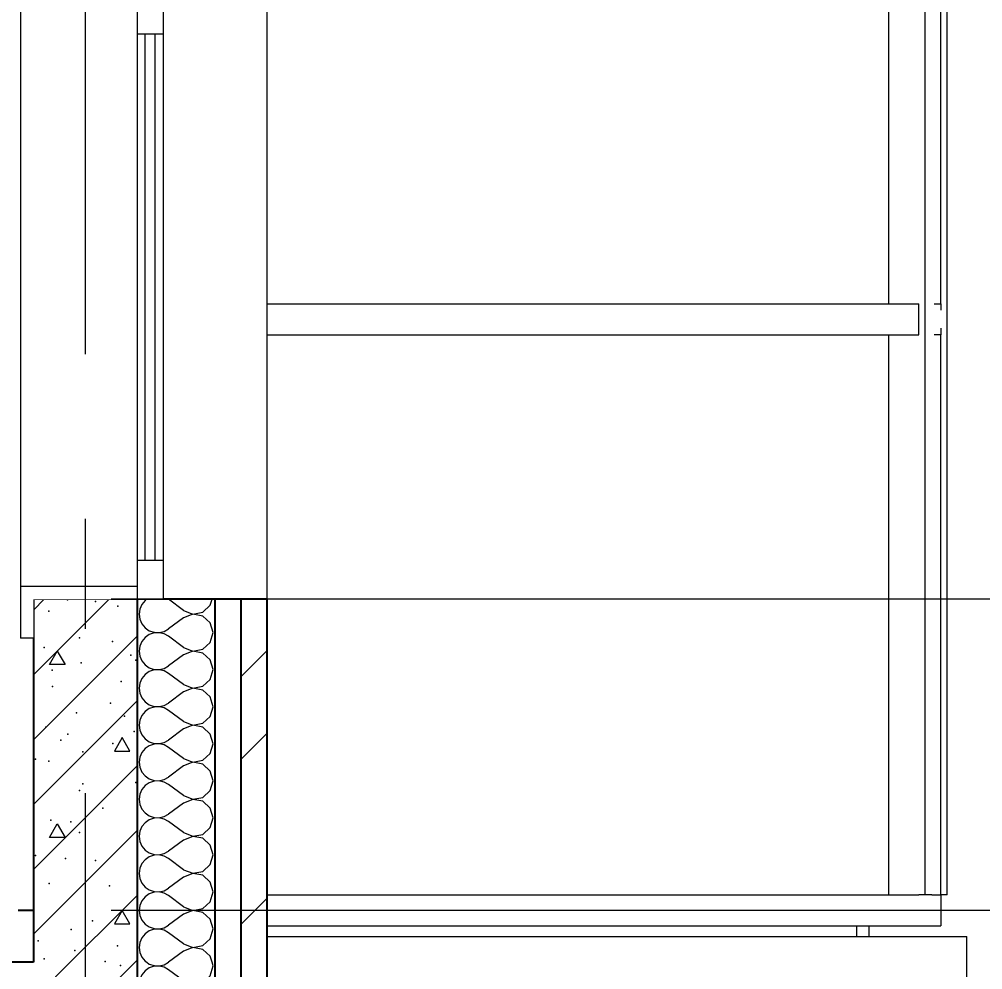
# Model space of a CAD drawing. Header units: millimetres. Extents: x 18162 to 7085488, y 72188 to 247925.
# Drawn here: x 4273986 to 4275844, y 107638 to 109471 of the extents above; entities that cross this region are included whole.
import ezdxf
from ezdxf.enums import TextEntityAlignment as Align

# ---------------------------------------------------------------- set-up
doc = ezdxf.new("R2010")
doc.units = ezdxf.units.MM
doc.header["$MEASUREMENT"] = 0
doc.linetypes.add('Double Dashed', pattern=[1093.611073, 529.166651, -211.666656, 141.111112, -211.666656])
doc.linetypes.add('Wipeout_Contour', pattern=[1000, 0, -1000])
for name, color, linetype in [('Archicad Windows', 7, 'Continuous'), ('Finish - Wall', 7, 'Continuous'), ('Interior - Stair & Railing', 7, 'Continuous'), ('Structural - Bearing', 7, 'Continuous'), ('Structural - Grid', 7, 'Continuous')]:
    doc.layers.add(name, color=color, linetype=linetype)
doc.styles.add('GENERATED_STYLE_3', font='', dxfattribs={"width": 0.8})
doc.styles.get('GENERATED_STYLE_3').set_extended_font_data('ISOCPEUR MON')
doc.dimstyles.new('GENERATED_STYLE__12', dxfattribs={"dimtxt": 330.000007, "dimasz": 171, "dimexe": 0.18, "dimexo": 150, "dimgap": 0, "dimtad": 1, "dimdec": 0, "dimzin": 0, "dimdsep": 46, "dimtxsty": 'GENERATED_STYLE_3', "dimblk": 'ARROWHEAD_2', "dimblk1": 'ARROWHEAD_2', "dimblk2": 'ARROWHEAD_2', "dimcen": 0.09, "dimclrd": 13, "dimclre": 13, "dimclrt": 13, "dimadec": 0, "dimazin": 0, "dimtfac": 1, "dimtdec": 4, "dimtmove": 0, "dimatfit": 3, "dimfxl": 1, "dimtolj": 1, "dimtzin": 0, "dimarcsym": 0})
pattern_1 = [(45, (4294986.58, 104752.7), (-238.6485, 238.6485), []), (45, (4294907.03, 104832.26), (-238.6485, 238.6485), [])]

# ---------------------------------------------------------------- blocks, each defined once
blk = doc.blocks.new('*X1348', base_point=(4294986.6, 104752.7))
at = {"layer": 'Structural - Bearing', "color": 7, "linetype": 'Continuous', "lineweight": 9}
for p, q in [((4274231.5, 108352.7), (4274228.3, 108350.5)), ((4274302.4, 108331.3), (4274273.8, 108352.7)), ((4274354.2, 108341.1), (4274357.5, 108352.7)), ((4274218, 108333.9), (4274216.7, 108324.1)), ((4274222, 108342.9), (4274218, 108333.9)), ((4274228.3, 108350.5), (4274222, 108342.9)), ((4274339.8, 108327.9), (4274354.2, 108341.1)), ((4274216.7, 108324.1), (4274218, 108314.4)), ((4274218, 108314.4), (4274222, 108305.4)), ((4274302.4, 108317), (4274273.8, 108295.6)), ((4274302.4, 108331.3), (4274320.6, 108324.3)), ((4274320.6, 108324), (4274302.4, 108317)), ((4274320.6, 108324.3), (4274339.8, 108327.9)), ((4274339.8, 108320.4), (4274320.6, 108324)), ((4274354.2, 108307.2), (4274339.8, 108320.4)), ((4274222, 108305.4), (4274228.3, 108297.8)), ((4274228.3, 108297.8), (4274236.4, 108292.2)), ((4274359.5, 108288.4), (4274354.2, 108307.2)), ((4274228.3, 108279.1), (4274222, 108271.5)), ((4274236.4, 108284.6), (4274228.3, 108279.1)), ((4274236.4, 108292.2), (4274245.7, 108289)), ((4274245.7, 108287.8), (4274236.4, 108284.6)), ((4274245.7, 108289), (4274255.6, 108288.6)), ((4274255.6, 108288.3), (4274245.7, 108287.8)), ((4274255.6, 108288.6), (4274265.2, 108290.8)), ((4274265.2, 108286), (4274255.6, 108288.3)), ((4274265.2, 108290.8), (4274273.8, 108295.6)), ((4274273.8, 108281.3), (4274265.2, 108286)), ((4274302.4, 108259.8), (4274273.8, 108281.3)), ((4274354.2, 108269.6), (4274359.5, 108288.4)), ((4274218, 108262.5), (4274216.7, 108252.7)), ((4274222, 108271.5), (4274218, 108262.5)), ((4274302.4, 108259.8), (4274320.6, 108252.8)), ((4274339.8, 108256.5), (4274354.2, 108269.6)), ((4274216.7, 108252.7), (4274218, 108242.9)), ((4274218, 108242.9), (4274222, 108233.9)), ((4274302.4, 108245.6), (4274273.8, 108224.1)), ((4274320.6, 108252.6), (4274302.4, 108245.6)), ((4274320.6, 108252.8), (4274339.8, 108256.5)), ((4274339.8, 108248.9), (4274320.6, 108252.6)), ((4274354.2, 108235.8), (4274339.8, 108248.9)), ((4274222, 108233.9), (4274228.3, 108226.3)), ((4274228.3, 108226.3), (4274236.4, 108220.8)), ((4274265.2, 108219.4), (4274273.8, 108224.1)), ((4274359.5, 108217), (4274354.2, 108235.8)), ((4274228.3, 108207.6), (4274222, 108200.1)), ((4274236.4, 108213.2), (4274228.3, 108207.6)), ((4274236.4, 108220.8), (4274245.7, 108217.6)), ((4274245.7, 108216.4), (4274236.4, 108213.2)), ((4274245.7, 108217.6), (4274255.6, 108217.1)), ((4274255.6, 108216.8), (4274245.7, 108216.4)), ((4274255.6, 108217.1), (4274265.2, 108219.4)), ((4274265.2, 108214.6), (4274255.6, 108216.8)), ((4274273.8, 108209.8), (4274265.2, 108214.6)), ((4274302.4, 108188.4), (4274273.8, 108209.8)), ((4274354.2, 108198.2), (4274359.5, 108217)), ((4274218, 108191), (4274216.7, 108181.3)), ((4274222, 108200.1), (4274218, 108191)), ((4274302.4, 108188.4), (4274320.6, 108181.4)), ((4274320.6, 108181.4), (4274339.8, 108185)), ((4274339.8, 108185), (4274354.2, 108198.2)), ((4274216.7, 108181.3), (4274218, 108171.5)), ((4274218, 108171.5), (4274222, 108162.5)), ((4274302.4, 108174.1), (4274273.8, 108152.7)), ((4274320.6, 108181.1), (4274302.4, 108174.1)), ((4274339.8, 108177.5), (4274320.6, 108181.1)), ((4274354.2, 108164.3), (4274339.8, 108177.5)), ((4274222, 108162.5), (4274228.3, 108154.9)), ((4274228.3, 108154.9), (4274236.4, 108149.3)), ((4274236.4, 108149.3), (4274245.7, 108146.2)), ((4274255.6, 108145.7), (4274265.2, 108147.9)), ((4274265.2, 108147.9), (4274273.8, 108152.7)), ((4274359.5, 108145.6), (4274354.2, 108164.3)), ((4274222, 108128.6), (4274218, 108119.6)), ((4274228.3, 108136.2), (4274222, 108128.6)), ((4274236.4, 108141.8), (4274228.3, 108136.2)), ((4274245.7, 108144.9), (4274236.4, 108141.8)), ((4274245.7, 108146.2), (4274255.6, 108145.7)), ((4274255.6, 108145.4), (4274245.7, 108144.9)), ((4274265.2, 108143.2), (4274255.6, 108145.4)), ((4274273.8, 108138.4), (4274265.2, 108143.2)), ((4274302.4, 108117), (4274273.8, 108138.4)), ((4274354.2, 108126.8), (4274359.5, 108145.6)), ((4274218, 108119.6), (4274216.7, 108109.8)), ((4274302.4, 108117), (4274320.6, 108110)), ((4274320.6, 108110), (4274339.8, 108113.6)), ((4274339.8, 108113.6), (4274354.2, 108126.8)), ((4274216.7, 108109.8), (4274218, 108100.1)), ((4274218, 108100.1), (4274222, 108091.1)), ((4274302.4, 108102.7), (4274273.8, 108081.3)), ((4274320.6, 108109.7), (4274302.4, 108102.7)), ((4274339.8, 108106.1), (4274320.6, 108109.7)), ((4274354.2, 108092.9), (4274339.8, 108106.1)), ((4274359.5, 108074.1), (4274354.2, 108092.9)), ((4274222, 108091.1), (4274228.3, 108083.5)), ((4274228.3, 108083.5), (4274236.4, 108077.9)), ((4274236.4, 108077.9), (4274245.7, 108074.8)), ((4274245.7, 108073.5), (4274236.4, 108070.4)), ((4274245.7, 108074.8), (4274255.6, 108074.3)), ((4274255.6, 108074), (4274245.7, 108073.5)), ((4274255.6, 108074.3), (4274265.2, 108076.5)), ((4274265.2, 108071.8), (4274255.6, 108074)), ((4274265.2, 108076.5), (4274273.8, 108081.3)), ((4274354.2, 108055.4), (4274359.5, 108074.1)), ((4274222, 108057.2), (4274218, 108048.2)), ((4274228.3, 108064.8), (4274222, 108057.2)), ((4274236.4, 108070.4), (4274228.3, 108064.8)), ((4274273.8, 108067), (4274265.2, 108071.8)), ((4274302.4, 108045.6), (4274273.8, 108067)), ((4274339.8, 108042.2), (4274354.2, 108055.4)), ((4274218, 108048.2), (4274216.7, 108038.4)), ((4274216.7, 108038.4), (4274218, 108028.7)), ((4274302.4, 108045.6), (4274320.6, 108038.6)), ((4274320.6, 108038.3), (4274302.4, 108031.3)), ((4274320.6, 108038.6), (4274339.8, 108042.2)), ((4274339.8, 108034.6), (4274320.6, 108038.3)), ((4274218, 108028.7), (4274222, 108019.6)), ((4274222, 108019.6), (4274228.3, 108012.1)), ((4274302.4, 108031.3), (4274273.8, 108009.8)), ((4274354.2, 108021.5), (4274339.8, 108034.6)), ((4274359.5, 108002.7), (4274354.2, 108021.5)), ((4274228.3, 108012.1), (4274236.4, 108006.5)), ((4274236.4, 107998.9), (4274228.3, 107993.4)), ((4274236.4, 108006.5), (4274245.7, 108003.3)), ((4274245.7, 108002.1), (4274236.4, 107998.9)), ((4274245.7, 108003.3), (4274255.6, 108002.8)), ((4274255.6, 108002.6), (4274245.7, 108002.1)), ((4274255.6, 108002.8), (4274265.2, 108005.1)), ((4274265.2, 108000.3), (4274255.6, 108002.6)), ((4274265.2, 108005.1), (4274273.8, 108009.8)), ((4274273.8, 107995.6), (4274265.2, 108000.3)), ((4274354.2, 107983.9), (4274359.5, 108002.7)), ((4274222, 107985.8), (4274218, 107976.8)), ((4274228.3, 107993.4), (4274222, 107985.8)), ((4274302.4, 107974.1), (4274273.8, 107995.6)), ((4274339.8, 107970.8), (4274354.2, 107983.9)), ((4274218, 107976.8), (4274216.7, 107967)), ((4274216.7, 107967), (4274218, 107957.2)), ((4274302.4, 107974.1), (4274320.6, 107967.1)), ((4274320.6, 107966.8), (4274302.4, 107959.8)), ((4274320.6, 107967.1), (4274339.8, 107970.8)), ((4274339.8, 107963.2), (4274320.6, 107966.8)), ((4274354.2, 107950.1), (4274339.8, 107963.2)), ((4274218, 107957.2), (4274222, 107948.2)), ((4274222, 107948.2), (4274228.3, 107940.6)), ((4274302.4, 107959.8), (4274273.8, 107938.4)), ((4274359.5, 107931.3), (4274354.2, 107950.1)), ((4274228.3, 107940.6), (4274236.4, 107935)), ((4274236.4, 107927.5), (4274228.3, 107921.9)), ((4274236.4, 107935), (4274245.7, 107931.9)), ((4274245.7, 107930.7), (4274236.4, 107927.5)), ((4274245.7, 107931.9), (4274255.6, 107931.4)), ((4274255.6, 107931.1), (4274245.7, 107930.7)), ((4274255.6, 107931.4), (4274265.2, 107933.7)), ((4274265.2, 107928.9), (4274255.6, 107931.1)), ((4274265.2, 107933.7), (4274273.8, 107938.4)), ((4274273.8, 107924.1), (4274265.2, 107928.9)), ((4274302.4, 107902.7), (4274273.8, 107924.1)), ((4274354.2, 107912.5), (4274359.5, 107931.3)), ((4274222, 107914.3), (4274218, 107905.3)), ((4274228.3, 107921.9), (4274222, 107914.3)), ((4274339.8, 107899.3), (4274354.2, 107912.5)), ((4274218, 107905.3), (4274216.7, 107895.6)), ((4274216.7, 107895.6), (4274218, 107885.8)), ((4274302.4, 107888.4), (4274273.8, 107867)), ((4274302.4, 107902.7), (4274320.6, 107895.7)), ((4274320.6, 107895.4), (4274302.4, 107888.4)), ((4274320.6, 107895.7), (4274339.8, 107899.3)), ((4274339.8, 107891.8), (4274320.6, 107895.4)), ((4274354.2, 107878.6), (4274339.8, 107891.8)), ((4274218, 107885.8), (4274222, 107876.8)), ((4274222, 107876.8), (4274228.3, 107869.2)), ((4274228.3, 107869.2), (4274236.4, 107863.6)), ((4274359.5, 107859.8), (4274354.2, 107878.6)), ((4274228.3, 107850.5), (4274222, 107842.9)), ((4274236.4, 107856.1), (4274228.3, 107850.5)), ((4274236.4, 107863.6), (4274245.7, 107860.5)), ((4274245.7, 107859.2), (4274236.4, 107856.1)), ((4274245.7, 107860.5), (4274255.6, 107860)), ((4274255.6, 107859.7), (4274245.7, 107859.2)), ((4274255.6, 107860), (4274265.2, 107862.2)), ((4274265.2, 107857.5), (4274255.6, 107859.7)), ((4274265.2, 107862.2), (4274273.8, 107867)), ((4274273.8, 107852.7), (4274265.2, 107857.5)), ((4274302.4, 107831.3), (4274273.8, 107852.7)), ((4274354.2, 107841.1), (4274359.5, 107859.8)), ((4274218, 107833.9), (4274216.7, 107824.1)), ((4274222, 107842.9), (4274218, 107833.9)), ((4274302.4, 107831.3), (4274320.6, 107824.3)), ((4274339.8, 107827.9), (4274354.2, 107841.1)), ((4274216.7, 107824.1), (4274218, 107814.4)), ((4274218, 107814.4), (4274222, 107805.4)), ((4274302.4, 107817), (4274273.8, 107795.6)), ((4274320.6, 107824), (4274302.4, 107817)), ((4274320.6, 107824.3), (4274339.8, 107827.9)), ((4274339.8, 107820.4), (4274320.6, 107824)), ((4274354.2, 107807.2), (4274339.8, 107820.4)), ((4274222, 107805.4), (4274228.3, 107797.8)), ((4274228.3, 107797.8), (4274236.4, 107792.2)), ((4274265.2, 107790.8), (4274273.8, 107795.6)), ((4274359.5, 107788.4), (4274354.2, 107807.2)), ((4274228.3, 107779.1), (4274222, 107771.5)), ((4274236.4, 107784.6), (4274228.3, 107779.1)), ((4274236.4, 107792.2), (4274245.7, 107789)), ((4274245.7, 107787.8), (4274236.4, 107784.6)), ((4274245.7, 107789), (4274255.6, 107788.6)), ((4274255.6, 107788.3), (4274245.7, 107787.8)), ((4274255.6, 107788.6), (4274265.2, 107790.8)), ((4274265.2, 107786), (4274255.6, 107788.3)), ((4274273.8, 107781.3), (4274265.2, 107786)), ((4274302.4, 107759.8), (4274273.8, 107781.3)), ((4274354.2, 107769.6), (4274359.5, 107788.4)), ((4274218, 107762.5), (4274216.7, 107752.7)), ((4274222, 107771.5), (4274218, 107762.5)), ((4274302.4, 107759.8), (4274320.6, 107752.8)), ((4274339.8, 107756.5), (4274354.2, 107769.6)), ((4274216.7, 107752.7), (4274218, 107742.9)), ((4274218, 107742.9), (4274222, 107733.9)), ((4274302.4, 107745.6), (4274273.8, 107724.1)), ((4274320.6, 107752.6), (4274302.4, 107745.6)), ((4274320.6, 107752.8), (4274339.8, 107756.5)), ((4274339.8, 107748.9), (4274320.6, 107752.6)), ((4274354.2, 107735.8), (4274339.8, 107748.9)), ((4274222, 107733.9), (4274228.3, 107726.3)), ((4274228.3, 107726.3), (4274236.4, 107720.8)), ((4274236.4, 107720.8), (4274245.7, 107717.6)), ((4274265.2, 107719.4), (4274273.8, 107724.1)), ((4274359.5, 107717), (4274354.2, 107735.8)), ((4274228.3, 107707.6), (4274222, 107700.1)), ((4274236.4, 107713.2), (4274228.3, 107707.6)), ((4274245.7, 107716.4), (4274236.4, 107713.2)), ((4274245.7, 107717.6), (4274255.6, 107717.1)), ((4274255.6, 107716.8), (4274245.7, 107716.4)), ((4274255.6, 107717.1), (4274265.2, 107719.4)), ((4274265.2, 107714.6), (4274255.6, 107716.8)), ((4274273.8, 107709.8), (4274265.2, 107714.6)), ((4274302.4, 107688.4), (4274273.8, 107709.8)), ((4274354.2, 107698.2), (4274359.5, 107717)), ((4274218, 107691), (4274216.7, 107681.3)), ((4274222, 107700.1), (4274218, 107691)), ((4274302.4, 107688.4), (4274320.6, 107681.4)), ((4274320.6, 107681.4), (4274339.8, 107685)), ((4274339.8, 107685), (4274354.2, 107698.2)), ((4274216.7, 107681.3), (4274218, 107671.5)), ((4274218, 107671.5), (4274222, 107662.5)), ((4274302.4, 107674.1), (4274273.8, 107652.7)), ((4274320.6, 107681.1), (4274302.4, 107674.1)), ((4274339.8, 107677.5), (4274320.6, 107681.1)), ((4274354.2, 107664.3), (4274339.8, 107677.5)), ((4274357.5, 107652.7), (4274354.2, 107664.3)), ((4274222, 107662.5), (4274228.3, 107654.9)), ((4274228.3, 107654.9), (4274231.5, 107652.7))]:
    blk.add_line(p, q, dxfattribs=at)
blk = doc.blocks.new('*X1350', base_point=(4294986.6, 104752.7))
at = {"layer": 'Structural - Bearing', "color": 7, "linetype": 'Continuous', "lineweight": 9}
for p, q in [((4274013.1, 108206.8), (4274159, 108352.7)), ((4274013.1, 108331.8), (4274034, 108352.7)), ((4274013.1, 108081.8), (4274213.1, 108281.8)), ((4274043.9, 108226.8), (4274059.1, 108252.8)), ((4274059.1, 108252.8), (4274074, 108226.7)), ((4274074, 108226.7), (4274043.9, 108226.8)), ((4274013.1, 107956.8), (4274213.1, 108156.8)), ((4274184.1, 108086.1), (4274169.1, 108060.1)), ((4274199.2, 108060.1), (4274184.1, 108086.1)), ((4274169.1, 108060.1), (4274199.2, 108060.1)), ((4274013.1, 107831.8), (4274213.1, 108031.8)), ((4274043.9, 107893.4), (4274059.1, 107919.4)), ((4274059.1, 107919.4), (4274074, 107893.4)), ((4274059.1, 107752.8), (4274213.1, 107906.8)), ((4274074, 107893.4), (4274043.9, 107893.4)), ((4274184.1, 107752.8), (4274213.1, 107781.8)), ((4274013.1, 107706.8), (4274059.1, 107752.7)), ((4274084, 107652.7), (4274184.1, 107752.7)), ((4274184.1, 107752.8), (4274169.1, 107726.7)), ((4274199.2, 107726.8), (4274184.1, 107752.8)), ((4274169.1, 107726.7), (4274199.2, 107726.8)), ((4274209, 107652.7), (4274213.1, 107656.8))]:
    blk.add_line(p, q, dxfattribs=at)
for p in [(4274079, 108351.7), (4274133, 108348.6), (4274175.8, 108339.2), (4274042.9, 108329.5), (4274013.5, 108288.6), (4274102, 108278.2), (4274034, 108260), (4274165.4, 108271.6), (4274200.7, 108245), (4274105.2, 108230.2), (4274210.5, 108235.6), (4274049.5, 108216.3), (4274050, 108184.5), (4274182.5, 108194.1), (4274013.5, 108180.2), (4274161.6, 108152.3), (4274095.9, 108133.8), (4274188.7, 108127.6), (4274037.2, 108106), (4274079.7, 108092.5), (4274207.2, 108097.7), (4274066.2, 108081), (4274166.3, 108074.3), (4274108.3, 108058.8), (4274017.1, 108044.1), (4274042.5, 108040.7), (4274210.3, 107999.4), (4274102.1, 107983.9), (4274108.3, 107997), (4274147, 107949.9), (4274046.8, 107926.9), (4274085.1, 107923.6), (4274101.9, 107903), (4274017.3, 107858.5), (4274074.8, 107852.8), (4274132.7, 107848.9), (4274043.4, 107804.6), (4274160, 107800), (4274126.8, 107732.6), (4274085.6, 107715.9), (4274022.5, 107694), (4274175.1, 107684.3), (4274092.9, 107675.6), (4274034, 107659.2), (4274151.4, 107654.5)]:
    blk.add_point(p, dxfattribs=at)
blk = doc.blocks.new('*X1361', base_point=(4294986.6, 104752.7))
at = {"layer": 'Structural - Bearing', "color": 7, "linetype": 'Continuous', "lineweight": 9}
for p, q in [((4273924, 107492.7), (4274084, 107652.7)), ((4274049, 107492.7), (4274209, 107652.7))]:
    blk.add_line(p, q, dxfattribs=at)
blk.add_point((4274180.7, 107646.8), dxfattribs=at)
blk = doc.blocks.new('*X1497', base_point=(4294986.6, 104752.7))
at = {"layer": 'Structural - Bearing', "color": 7, "linetype": 'Continuous', "lineweight": 9}
for p, q in [((4274231.5, 107652.7), (4274236.4, 107649.3)), ((4274236.4, 107649.3), (4274245.7, 107646.2)), ((4274245.7, 107646.2), (4274255.6, 107645.7)), ((4274255.6, 107645.4), (4274245.7, 107644.9)), ((4274255.6, 107645.7), (4274265.2, 107647.9)), ((4274265.2, 107643.2), (4274255.6, 107645.4)), ((4274265.2, 107647.9), (4274273.8, 107652.7)), ((4274354.2, 107626.8), (4274359.5, 107645.6)), ((4274359.5, 107645.6), (4274357.5, 107652.7)), ((4274222, 107628.6), (4274218, 107619.6)), ((4274228.3, 107636.2), (4274222, 107628.6)), ((4274236.4, 107641.8), (4274228.3, 107636.2)), ((4274245.7, 107644.9), (4274236.4, 107641.8)), ((4274273.8, 107638.4), (4274265.2, 107643.2)), ((4274302.4, 107617), (4274273.8, 107638.4)), ((4274339.8, 107613.6), (4274354.2, 107626.8)), ((4274218, 107619.6), (4274216.7, 107609.8)), ((4274216.7, 107609.8), (4274218, 107600.1)), ((4274302.4, 107617), (4274320.6, 107610)), ((4274320.6, 107609.7), (4274302.4, 107602.7)), ((4274320.6, 107610), (4274339.8, 107613.6)), ((4274339.8, 107606.1), (4274320.6, 107609.7)), ((4274218, 107600.1), (4274222, 107591.1)), ((4274222, 107591.1), (4274228.3, 107583.5)), ((4274302.4, 107602.7), (4274273.8, 107581.3)), ((4274354.2, 107592.9), (4274339.8, 107606.1)), ((4274359.5, 107574.1), (4274354.2, 107592.9)), ((4274228.3, 107583.5), (4274236.4, 107577.9)), ((4274236.4, 107577.9), (4274245.7, 107574.8)), ((4274245.7, 107573.5), (4274236.4, 107570.4)), ((4274245.7, 107574.8), (4274255.6, 107574.3)), ((4274255.6, 107574), (4274245.7, 107573.5)), ((4274255.6, 107574.3), (4274265.2, 107576.5)), ((4274265.2, 107571.8), (4274255.6, 107574)), ((4274265.2, 107576.5), (4274273.8, 107581.3)), ((4274273.8, 107567), (4274265.2, 107571.8)), ((4274354.2, 107555.4), (4274359.5, 107574.1)), ((4274222, 107557.2), (4274218, 107548.2)), ((4274228.3, 107564.8), (4274222, 107557.2)), ((4274236.4, 107570.4), (4274228.3, 107564.8)), ((4274302.4, 107545.6), (4274273.8, 107567)), ((4274339.8, 107542.2), (4274354.2, 107555.4)), ((4274218, 107548.2), (4274216.7, 107538.4)), ((4274216.7, 107538.4), (4274218, 107528.7)), ((4274302.4, 107545.6), (4274320.6, 107538.6)), ((4274320.6, 107538.3), (4274302.4, 107531.3)), ((4274320.6, 107538.6), (4274339.8, 107542.2)), ((4274339.8, 107534.6), (4274320.6, 107538.3)), ((4274354.2, 107521.5), (4274339.8, 107534.6)), ((4274218, 107528.7), (4274222, 107519.6)), ((4274222, 107519.6), (4274228.3, 107512.1)), ((4274302.4, 107531.3), (4274273.8, 107509.8)), ((4274359.5, 107502.7), (4274354.2, 107521.5)), ((4274228.3, 107512.1), (4274236.4, 107506.5)), ((4274236.4, 107498.9), (4274228.3, 107493.4)), ((4274236.4, 107506.5), (4274245.7, 107503.3)), ((4274245.7, 107502.1), (4274236.4, 107498.9)), ((4274245.7, 107503.3), (4274255.6, 107502.8)), ((4274255.6, 107502.6), (4274245.7, 107502.1)), ((4274255.6, 107502.8), (4274265.2, 107505.1)), ((4274265.2, 107500.3), (4274255.6, 107502.6)), ((4274265.2, 107505.1), (4274273.8, 107509.8)), ((4274273.8, 107495.6), (4274265.2, 107500.3)), ((4274354.2, 107483.9), (4274359.5, 107502.7)), ((4274222, 107485.8), (4274218, 107476.8)), ((4274228.3, 107493.4), (4274222, 107485.8)), ((4274302.4, 107474.1), (4274273.8, 107495.6)), ((4274339.8, 107470.8), (4274354.2, 107483.9)), ((4274218, 107476.8), (4274216.7, 107467)), ((4274216.7, 107467), (4274218, 107457.2)), ((4274302.4, 107459.8), (4274273.8, 107438.4)), ((4274302.4, 107474.1), (4274320.6, 107467.1)), ((4274320.6, 107466.8), (4274302.4, 107459.8)), ((4274320.6, 107467.1), (4274339.8, 107470.8)), ((4274339.8, 107463.2), (4274320.6, 107466.8)), ((4274354.2, 107450.1), (4274339.8, 107463.2)), ((4274218, 107457.2), (4274222, 107448.2)), ((4274222, 107448.2), (4274228.3, 107440.6)), ((4274359.5, 107431.3), (4274354.2, 107450.1)), ((4274228.3, 107440.6), (4274236.4, 107435)), ((4274236.4, 107427.5), (4274228.3, 107421.9)), ((4274236.4, 107435), (4274245.7, 107431.9)), ((4274245.7, 107430.7), (4274236.4, 107427.5)), ((4274245.7, 107431.9), (4274255.6, 107431.4)), ((4274255.6, 107431.1), (4274245.7, 107430.7)), ((4274255.6, 107431.4), (4274265.2, 107433.7)), ((4274265.2, 107428.9), (4274255.6, 107431.1)), ((4274265.2, 107433.7), (4274273.8, 107438.4)), ((4274273.8, 107424.1), (4274265.2, 107428.9)), ((4274302.4, 107402.7), (4274273.8, 107424.1)), ((4274354.2, 107412.5), (4274359.5, 107431.3)), ((4274218, 107405.3), (4274216.7, 107395.6)), ((4274222, 107414.3), (4274218, 107405.3)), ((4274228.3, 107421.9), (4274222, 107414.3)), ((4274339.8, 107399.3), (4274354.2, 107412.5)), ((4274216.7, 107395.6), (4274218, 107385.8)), ((4274218, 107385.8), (4274222, 107376.8)), ((4274302.4, 107388.4), (4274273.8, 107367)), ((4274302.4, 107402.7), (4274320.6, 107395.7)), ((4274320.6, 107395.4), (4274302.4, 107388.4)), ((4274320.6, 107395.7), (4274339.8, 107399.3)), ((4274339.8, 107391.8), (4274320.6, 107395.4)), ((4274354.2, 107378.6), (4274339.8, 107391.8)), ((4274222, 107376.8), (4274228.3, 107369.2)), ((4274228.3, 107369.2), (4274236.4, 107363.6)), ((4274265.2, 107362.2), (4274273.8, 107367)), ((4274359.5, 107359.8), (4274354.2, 107378.6)), ((4274228.3, 107350.5), (4274222, 107342.9)), ((4274236.4, 107356.1), (4274228.3, 107350.5)), ((4274236.4, 107363.6), (4274245.7, 107360.5)), ((4274245.7, 107359.2), (4274236.4, 107356.1)), ((4274245.7, 107360.5), (4274255.6, 107360)), ((4274255.6, 107359.7), (4274245.7, 107359.2)), ((4274255.6, 107360), (4274265.2, 107362.2)), ((4274265.2, 107357.5), (4274255.6, 107359.7)), ((4274273.8, 107352.7), (4274265.2, 107357.5)), ((4274302.4, 107331.3), (4274273.8, 107352.7)), ((4274354.2, 107341.1), (4274359.5, 107359.8)), ((4274218, 107333.9), (4274216.7, 107324.1)), ((4274222, 107342.9), (4274218, 107333.9)), ((4274302.4, 107331.3), (4274320.6, 107324.3)), ((4274339.8, 107327.9), (4274354.2, 107341.1)), ((4274216.7, 107324.1), (4274218, 107314.4)), ((4274218, 107314.4), (4274222, 107305.4)), ((4274302.4, 107317), (4274273.8, 107295.6)), ((4274320.6, 107324), (4274302.4, 107317)), ((4274320.6, 107324.3), (4274339.8, 107327.9)), ((4274339.8, 107320.4), (4274320.6, 107324)), ((4274354.2, 107307.2), (4274339.8, 107320.4)), ((4274222, 107305.4), (4274228.3, 107297.8)), ((4274228.3, 107297.8), (4274236.4, 107292.2)), ((4274265.2, 107290.8), (4274273.8, 107295.6)), ((4274359.5, 107288.4), (4274354.2, 107307.2)), ((4274228.3, 107279.1), (4274222, 107271.5)), ((4274236.4, 107284.6), (4274228.3, 107279.1)), ((4274236.4, 107292.2), (4274245.7, 107289)), ((4274245.7, 107287.8), (4274236.4, 107284.6)), ((4274245.7, 107289), (4274255.6, 107288.6)), ((4274255.6, 107288.3), (4274245.7, 107287.8)), ((4274255.6, 107288.6), (4274265.2, 107290.8)), ((4274265.2, 107286), (4274255.6, 107288.3)), ((4274273.8, 107281.3), (4274265.2, 107286)), ((4274302.4, 107259.8), (4274273.8, 107281.3)), ((4274354.2, 107269.6), (4274359.5, 107288.4)), ((4274218, 107262.5), (4274216.7, 107252.7)), ((4274222, 107271.5), (4274218, 107262.5)), ((4274302.4, 107259.8), (4274320.6, 107252.8)), ((4274320.6, 107252.8), (4274339.8, 107256.5)), ((4274339.8, 107256.5), (4274354.2, 107269.6)), ((4274216.7, 107252.7), (4274218, 107242.9)), ((4274218, 107242.9), (4274222, 107233.9)), ((4274302.4, 107245.6), (4274273.8, 107224.1)), ((4274320.6, 107252.6), (4274302.4, 107245.6)), ((4274339.8, 107248.9), (4274320.6, 107252.6)), ((4274354.2, 107235.8), (4274339.8, 107248.9)), ((4274222, 107233.9), (4274228.3, 107226.3)), ((4274228.3, 107226.3), (4274236.4, 107220.8)), ((4274236.4, 107220.8), (4274245.7, 107217.6)), ((4274255.6, 107217.1), (4274265.2, 107219.4)), ((4274265.2, 107219.4), (4274273.8, 107224.1)), ((4274359.5, 107217), (4274354.2, 107235.8)), ((4274222, 107200.1), (4274218, 107191)), ((4274228.3, 107207.6), (4274222, 107200.1)), ((4274236.4, 107213.2), (4274228.3, 107207.6)), ((4274245.7, 107216.4), (4274236.4, 107213.2)), ((4274245.7, 107217.6), (4274255.6, 107217.1)), ((4274255.6, 107216.8), (4274245.7, 107216.4)), ((4274265.2, 107214.6), (4274255.6, 107216.8)), ((4274273.8, 107209.8), (4274265.2, 107214.6)), ((4274302.4, 107188.4), (4274273.8, 107209.8)), ((4274354.2, 107198.2), (4274359.5, 107217)), ((4274218, 107191), (4274216.7, 107181.3)), ((4274216.7, 107181.3), (4274218, 107171.5)), ((4274302.4, 107188.4), (4274320.6, 107181.4)), ((4274320.6, 107181.1), (4274302.4, 107174.1)), ((4274320.6, 107181.4), (4274339.8, 107185)), ((4274339.8, 107177.5), (4274320.6, 107181.1)), ((4274339.8, 107185), (4274354.2, 107198.2)), ((4274218, 107171.5), (4274222, 107162.5)), ((4274222, 107162.5), (4274228.3, 107154.9)), ((4274302.4, 107174.1), (4274273.8, 107152.7)), ((4274354.2, 107164.3), (4274339.8, 107177.5)), ((4274359.5, 107145.6), (4274354.2, 107164.3)), ((4274228.3, 107154.9), (4274236.4, 107149.3)), ((4274236.4, 107149.3), (4274245.7, 107146.2)), ((4274245.7, 107144.9), (4274236.4, 107141.8)), ((4274245.7, 107146.2), (4274255.6, 107145.7)), ((4274255.6, 107145.4), (4274245.7, 107144.9)), ((4274255.6, 107145.7), (4274265.2, 107147.9)), ((4274265.2, 107143.2), (4274255.6, 107145.4)), ((4274265.2, 107147.9), (4274273.8, 107152.7)), ((4274354.2, 107126.8), (4274359.5, 107145.6)), ((4274222, 107128.6), (4274218, 107119.6)), ((4274228.3, 107136.2), (4274222, 107128.6)), ((4274236.4, 107141.8), (4274228.3, 107136.2)), ((4274273.8, 107138.4), (4274265.2, 107143.2)), ((4274302.4, 107117), (4274273.8, 107138.4)), ((4274339.8, 107113.6), (4274354.2, 107126.8)), ((4274218, 107119.6), (4274216.7, 107109.8)), ((4274216.7, 107109.8), (4274218, 107100.1)), ((4274302.4, 107117), (4274320.6, 107110)), ((4274320.6, 107109.7), (4274302.4, 107102.7)), ((4274320.6, 107110), (4274339.8, 107113.6)), ((4274339.8, 107106.1), (4274320.6, 107109.7)), ((4274218, 107100.1), (4274222, 107091.1)), ((4274222, 107091.1), (4274228.3, 107083.5)), ((4274302.4, 107102.7), (4274273.8, 107081.3)), ((4274354.2, 107092.9), (4274339.8, 107106.1)), ((4274359.5, 107074.1), (4274354.2, 107092.9)), ((4274228.3, 107083.5), (4274236.4, 107077.9)), ((4274236.4, 107070.4), (4274228.3, 107064.8)), ((4274236.4, 107077.9), (4274245.7, 107074.8)), ((4274245.7, 107073.5), (4274236.4, 107070.4)), ((4274245.7, 107074.8), (4274255.6, 107074.3)), ((4274255.6, 107074), (4274245.7, 107073.5)), ((4274255.6, 107074.3), (4274265.2, 107076.5)), ((4274265.2, 107071.8), (4274255.6, 107074)), ((4274265.2, 107076.5), (4274273.8, 107081.3)), ((4274273.8, 107067), (4274265.2, 107071.8)), ((4274354.2, 107055.4), (4274359.5, 107074.1)), ((4274222, 107057.2), (4274220, 107052.7)), ((4274228.3, 107064.8), (4274222, 107057.2)), ((4274292.9, 107052.7), (4274273.8, 107067)), ((4274351.3, 107052.7), (4274354.2, 107055.4))]:
    blk.add_line(p, q, dxfattribs=at)
blk = doc.blocks.new('Standard grid marker[367]_3', base_point=(4274113.1, 164752.7))
at = {"layer": 'Structural - Grid', "color": 13, "linetype": 'Double Dashed', "lineweight": 13, "ltscale": 1.5}
blk.add_line((4274113.1, 163752.7), (4274113.1, 97752.7), dxfattribs=at)
at = {"layer": 'Structural - Grid', "color": 13, "lineweight": 13, "style": 'GENERATED_STYLE_3'}
blk.add_attdef('AC_MarkerText_1', text='', height=375, rotation=360, dxfattribs=at).set_placement((4274113.1, 96490.2), align=Align.TOP_CENTER)
blk = doc.blocks.new('*D1522', base_point=(4294986.6, 104752.7))
at = {"color": 12, "linetype": 'Continuous', "lineweight": 35}
for p, q in [((4277603.2, 108417.7), (4277828.2, 108287.8)), ((4277603.2, 107117.7), (4277828.2, 106987.8))]:
    blk.add_line(p, q, dxfattribs=at)
at = {"color": 13, "linetype": 'Continuous', "lineweight": 13}
for p, q in [((4277884.5, 108352.7), (4274163.1, 108352.7)), ((4277715.7, 107052.7), (4277715.7, 108352.7)), ((4277884.5, 107052.7), (4274163.1, 107052.7))]:
    blk.add_line(p, q, dxfattribs=at)
at = {"color": 13, "lineweight": 13, "insert": (4277811.4, 107314.1), "char_height": 330, "attachment_point": 7, "rotation": 90, "style": 'GENERATED_STYLE_3'}
blk.add_mtext('\\A1;{\\pql;\\fISOCPEUR MON|b0|i0|c0|p0;\\W0.800000;1,300}', dxfattribs=at)
blk = doc.blocks.new('ARROWHEAD_2')
at = {"color": 0, "linetype": 'Continuous', "lineweight": 0}
for p, q in [((-0.378, -0.655), (0.378, 0.655)), ((0, 0), (-1, 0))]:
    blk.add_line(p, q, dxfattribs=at)
blk = doc.blocks.new('*D1523', base_point=(4294986.6, 104752.7))
at = {"color": 12, "linetype": 'Continuous', "lineweight": 35}
for p, q in [((4277603.2, 110117.7), (4277828.2, 109987.8)), ((4277603.2, 108417.7), (4277828.2, 108287.8))]:
    blk.add_line(p, q, dxfattribs=at)
at = {"color": 13, "linetype": 'Continuous', "lineweight": 13}
for p, q in [((4277884.5, 110052.7), (4274163.1, 110052.7)), ((4277715.7, 108352.7), (4277715.7, 110052.7)), ((4277884.5, 108352.7), (4274163.1, 108352.7))]:
    blk.add_line(p, q, dxfattribs=at)
at = {"color": 13, "lineweight": 13, "insert": (4277811.4, 108814.1), "char_height": 330, "attachment_point": 7, "rotation": 90, "style": 'GENERATED_STYLE_3'}
blk.add_mtext('\\A1;{\\pql;\\fISOCPEUR MON|b0|i0|c0|p0;\\W0.800000;1,700}', dxfattribs=at)
blk = doc.blocks.new('*D1551', base_point=(4294986.6, 104752.7))
at = {"color": 12, "linetype": 'Continuous', "lineweight": 35}
for p, q in [((4276703.2, 107817.7), (4276928.2, 107687.8)), ((4276703.2, 107117.7), (4276928.2, 106987.8))]:
    blk.add_line(p, q, dxfattribs=at)
at = {"color": 13, "linetype": 'Continuous', "lineweight": 13}
for p, q in [((4276984.5, 107752.7), (4274163.1, 107752.7)), ((4276815.7, 107052.7), (4276815.7, 107752.7)), ((4276984.5, 107052.7), (4274163.1, 107052.7)), ((4276815.7, 106942.7), (4276815.7, 107052.7))]:
    blk.add_line(p, q, dxfattribs=at)
at = {"color": 13, "lineweight": 13, "insert": (4276845.5, 107126.1), "char_height": 330, "attachment_point": 7, "rotation": 90, "style": 'GENERATED_STYLE_3'}
blk.add_mtext('\\A1;{\\pql;\\fISOCPEUR MON|b0|i0|c0|p0;\\W0.800000;700}', dxfattribs=at)
blk = doc.blocks.new('*D1552', base_point=(4294986.6, 104752.7))
at = {"color": 13, "linetype": 'Continuous', "lineweight": 13}
for p, q in [((4276815.7, 108352.7), (4276815.7, 108462.7)), ((4276984.5, 108352.7), (4274163.1, 108352.7)), ((4276815.7, 107752.7), (4276815.7, 108352.7)), ((4276984.5, 107752.7), (4274163.1, 107752.7))]:
    blk.add_line(p, q, dxfattribs=at)
at = {"color": 12, "linetype": 'Continuous', "lineweight": 35}
for p, q in [((4276928.2, 108287.8), (4276703.2, 108417.7)), ((4276703.2, 107817.7), (4276928.2, 107687.8))]:
    blk.add_line(p, q, dxfattribs=at)
at = {"color": 13, "lineweight": 13, "insert": (4276845.5, 108417.7), "char_height": 330, "attachment_point": 7, "rotation": 90, "style": 'GENERATED_STYLE_3'}
blk.add_mtext('\\A1;{\\pql;\\fISOCPEUR MON|b0|i0|c0|p0;\\W0.800000;600}', dxfattribs=at)
blk = doc.blocks.new('*D1580', base_point=(4294986.6, 104752.7))
at = {"color": 12, "linetype": 'Continuous', "lineweight": 35}
for p, q in [((4278503.2, 151117.7), (4278728.2, 150987.8)), ((4278503.2, 100067.7), (4278728.2, 99937.8))]:
    blk.add_line(p, q, dxfattribs=at)
at = {"color": 13, "linetype": 'Continuous', "lineweight": 13}
for p, q in [((4278784.5, 151052.7), (4274613.1, 151052.7)), ((4278615.7, 100002.7), (4278615.7, 151052.7)), ((4278784.5, 100002.7), (4275363.1, 100002.7)), ((4278615.7, 99892.7), (4278615.7, 100002.7))]:
    blk.add_line(p, q, dxfattribs=at)
at = {"color": 13, "lineweight": 13, "insert": (4278711.4, 125046.9), "char_height": 330, "attachment_point": 7, "rotation": 90, "style": 'GENERATED_STYLE_3'}
blk.add_mtext('\\A1;{\\pql;\\fISOCPEUR MON|b0|i0|c0|p0;\\W0.800000;51,050}', dxfattribs=at)

msp = doc.modelspace()

# ---------------------------------------------------------------- hatches: boundary and pattern name
at = {"layer": 'Structural - Bearing', "linetype": 'Continuous', "lineweight": 9}
h = msp.add_hatch(dxfattribs=at)
h.set_pattern_fill('Steel_0003', style=0, pattern_type=2)
h.set_pattern_definition(pattern_1)
h.paths.add_polyline_path([(4274463.1, 108352.7), (4274413.1, 108352.7), (4274413.1, 107652.7), (4274463.1, 107652.7)])
h = msp.add_hatch(dxfattribs=at)
h.set_pattern_fill('Lightweight_Concrete_0003', style=0, pattern_type=2)
h.set_pattern_definition([(0, (4294986.6, 104752.7), (0, 1169.134), [73.125, -601.875]), (0, (4295324.1, 105337.3), (0, 1169.134), [73.125, -601.875]), (60, (4294986.6, 104752.7), (-1012.5, 584.567), [73.125, -601.875]), (60, (4295661.6, 104752.7), (-1012.5, 584.567), [73.125, -601.875]), (120, (4295059.7, 104752.7), (1012.5, 584.567), [73.125, -601.875]), (120, (4295734.7, 104752.7), (1012.5, 584.567), [73.125, -601.875]), (0, (4294986.58, 104865.2), (0, 225), [0, -225, 0, -337.5]), (45, (4295099.08, 104865.2), (-159.099, 159.099), [0, -168.75, 0, -281.25])])
h.paths.add_polyline_path([(4267713.1, 107752.7), (4267713.1, 107652.7), (4274013.1, 107652.7), (4274013.1, 107752.7)])
h = msp.add_hatch(dxfattribs=at)
h.set_pattern_fill('Steel_0003', style=0, pattern_type=2)
h.set_pattern_definition(pattern_1)
h.paths.add_polyline_path([(4274413.1, 107652.7), (4274413.1, 107052.7), (4274463.1, 107052.7), (4274463.1, 107652.7)])

# ---------------------------------------------------------------- linework, layer by layer
at = {"layer": 'Archicad Windows', "color": 7, "linetype": 'Continuous', "lineweight": 9}
msp.add_line((4274463.1, 110052.7), (4274463.1, 108352.7), dxfattribs=at)
at = {"layer": 'Finish - Wall', "color": 7, "linetype": 'Continuous', "lineweight": 9}
for p, q in [((4275733.1, 108892.7), (4275733.1, 110022.7)), ((4275775.5, 108892.7), (4275775.5, 110022.7)), ((4275663.1, 108922.7), (4275663.1, 109992.7)), ((4275763.1, 108922.7), (4275763.1, 109992.7)), ((4274463.1, 108922.7), (4275720.7, 108922.7)), ((4275720.7, 108862.7), (4275720.7, 108922.7)), ((4275750.5, 108922.7), (4275763.1, 108922.7)), ((4275763.1, 108922.7), (4275763.1, 108910.1)), ((4275733.1, 107782.7), (4275733.1, 108892.7)), ((4275775.5, 107782.7), (4275775.5, 108892.7)), ((4275763.1, 108875.3), (4275763.1, 108862.7)), ((4274463.1, 108862.7), (4275720.7, 108862.7)), ((4275663.1, 107782.7), (4275663.1, 108862.7)), ((4275763.1, 108862.7), (4275750.5, 108862.7)), ((4275763.1, 107782.7), (4275763.1, 108862.7)), ((4274463.1, 107782.7), (4275720.7, 107782.7)), ((4275733.1, 107782.7), (4275720.7, 107782.7)), ((4275745.5, 107782.7), (4275733.1, 107782.7)), ((4275745.5, 107782.7), (4275763.1, 107782.7)), ((4275775.5, 107782.7), (4275763.1, 107782.7)), ((4275763.1, 107782.7), (4275763.1, 107722.7)), ((4274463.1, 107722.7), (4275763.1, 107722.7))]:
    msp.add_line(p, q, dxfattribs=at)
at = {"layer": 'Interior - Stair & Railing', "color": 7, "linetype": 'Continuous', "lineweight": 9}
for p, q in [((4275601.1, 107702.7), (4275601.1, 107722.7)), ((4275625.1, 107702.7), (4275625.1, 107722.7))]:
    msp.add_line(p, q, dxfattribs=at)
at = {"layer": 'Structural - Bearing', "color": 7, "linetype": 'Continuous', "lineweight": 25}
for p, q in [((4274213.1, 108352.7), (4274213.1, 107652.7)), ((4274363.1, 108352.7), (4274363.1, 107652.7)), ((4274413.1, 108352.7), (4274413.1, 107652.7)), ((4274463.1, 108352.7), (4274463.1, 107652.7)), ((4274013.1, 107752.7), (4273983.4, 107752.7)), ((4274013.1, 107752.7), (4274013.1, 107652.7)), ((4274013.1, 107652.7), (4267713.1, 107652.7)), ((4274363.1, 107652.7), (4274363.1, 107052.7)), ((4274413.1, 107652.7), (4274413.1, 107052.7)), ((4274463.1, 107652.7), (4274463.1, 107052.7))]:
    msp.add_line(p, q, dxfattribs=at)
at = {"layer": 'Structural - Bearing', "color": 7, "linetype": 'Continuous', "lineweight": 9}
for p in [(4274463.1, 107702.7), (4275813.1, 107502.7)]:
    msp.add_line(p, (4275813.1, 107702.7), dxfattribs=at)
at = {"layer": 'Structural - Bearing', "color": 7, "linetype": 'Continuous', "lineweight": 25, "flags": 128}
for points in [[(4274013.1, 108352.7), (4274013.1, 108277.7), (4274013.1, 107752.7)], [(4274463.1, 108352.7), (4274413.1, 108352.7), (4274363.1, 108352.7), (4274263.1, 108352.7), (4274213.1, 108352.7), (4274013.1, 108352.7)], [(4274213.1, 107652.7), (4274213.1, 107492.7), (4274213.1, 107052.7)]]:
    msp.add_lwpolyline(points, dxfattribs=at)

# ---------------------------------------------------------------- block references
at = {"layer": 'Structural - Bearing', "lineweight": 0}
for name in ['*X1350', '*X1348', '*X1361', '*X1497']:
    msp.add_blockref(name, (4294986.6, 104752.7), dxfattribs=at)

# ---------------------------------------------------------------- dimensions: what is measured, and where the dimension line sits
at = {"color": 13, "linetype": 'Continuous', "lineweight": 13}
for base, p1, p2, picture, middle in [((4278615.7, 151052.7), (4275213.1, 100002.7), (4274463.1, 151052.7), '*D1580', (4278384.7, 125725.2)), ((4276815.7, 107752.7), (4274013.1, 107052.7), (4274013.1, 107752.7), '*D1551', (4276584.7, 107502.8))]:
    dim = msp.add_linear_dim(base=base, p1=p1, p2=p2, angle=90, dimstyle='GENERATED_STYLE__12', dxfattribs=at)
    dim.commit()
    dim.dimension.update_dxf_attribs({"geometry": picture, "text_midpoint": middle, "dimtype": 160, "text_rotation": 90})

# ---------------------------------------------------------------- wipeouts: each hides what was drawn before it
at = {"color": 254, "linetype": 'Wipeout_Contour', "lineweight": 0, "ltscale": 25653843.06423534}
msp.add_wipeout([(4274263.1, 109542.7), (4274238.1, 109542.7), (4274238.1, 109517.7), (4274213.1, 109517.7), (4274213.1, 109442.7), (4274263.1, 109442.7)], dxfattribs=at).dxf.layer = 'Archicad Windows'

# ---------------------------------------------------------------- next in the draw order: linework, layer by layer
at = {"layer": 'Archicad Windows', "color": 7, "linetype": 'Continuous', "lineweight": 9}
for p, q in [((4274263.1, 109542.7), (4274263.1, 109442.7)), ((4274213.1, 109517.7), (4274213.1, 109442.7)), ((4274263.1, 109442.7), (4274213.1, 109442.7))]:
    msp.add_line(p, q, dxfattribs=at)

# ---------------------------------------------------------------- next in the draw order: wipeouts: each hides what was drawn before it
at = {"color": 254, "linetype": 'Wipeout_Contour', "lineweight": 0, "ltscale": 17101946.44044974}
msp.add_wipeout([(4274213.1, 108352.7), (4274213.1, 108377.7), (4274013.1, 108377.7), (4274013.1, 108352.7)], dxfattribs=at).dxf.layer = 'Archicad Windows'

# ---------------------------------------------------------------- next in the draw order: wipeouts: each hides what was drawn before it
at = {"color": 254, "linetype": 'Wipeout_Contour', "lineweight": 0, "ltscale": 17102448.8151978}
msp.add_wipeout([(4274263.1, 108352.7), (4274263.1, 108427.7), (4274213.1, 108427.7), (4274213.1, 108352.7)], dxfattribs=at).dxf.layer = 'Archicad Windows'
at = {"color": 254, "linetype": 'Wipeout_Contour', "lineweight": 0, "ltscale": 17101492.78481336}
msp.add_wipeout([(4273988.1, 108377.7), (4273988.1, 108277.7), (4274013.1, 108277.7), (4274013.1, 108377.7)], dxfattribs=at).dxf.layer = 'Archicad Windows'

# ---------------------------------------------------------------- next in the draw order: linework, layer by layer
at = {"layer": 'Archicad Windows', "color": 7, "linetype": 'Continuous', "lineweight": 9}
for p, q in [((4273988.1, 110027.7), (4273988.1, 108377.7)), ((4274213.1, 109442.7), (4274213.1, 108427.7)), ((4274228.1, 109442.7), (4274228.1, 108427.7)), ((4274248.1, 108427.7), (4274248.1, 109442.7)), ((4274263.1, 109442.7), (4274263.1, 108427.7)), ((4274263.1, 108427.7), (4274213.1, 108427.7)), ((4274263.1, 108427.7), (4274263.1, 108352.7)), ((4273988.1, 108377.7), (4273988.1, 108277.7)), ((4274013.1, 108277.7), (4273988.1, 108277.7))]:
    msp.add_line(p, q, dxfattribs=at)
at = {"layer": 'Archicad Windows', "color": 7, "linetype": 'Continuous', "lineweight": 9, "flags": 128}
for points in [[(4274213.1, 108427.7), (4274213.1, 108377.7), (4274213.1, 108352.7)], [(4274213.1, 108377.7), (4274013.1, 108377.7), (4273988.1, 108377.7)]]:
    msp.add_lwpolyline(points, dxfattribs=at)

# ---------------------------------------------------------------- next in the draw order: block references
at = {"layer": 'Structural - Grid', "color": 13, "linetype": 'Continuous', "lineweight": 13}
msp.add_blockref('Standard grid marker[367]_3', (4274113.1, 164752.7), dxfattribs=at)

# ---------------------------------------------------------------- next in the draw order: dimensions: what is measured, and where the dimension line sits
at = {"color": 13, "linetype": 'Continuous', "lineweight": 13}
for base, p1, p2, picture, middle in [((4277715.7, 110052.7), (4274013.1, 108352.7), (4274013.1, 110052.7), '*D1523', (4277484.7, 109366.9)), ((4276815.7, 108352.7), (4274013.1, 107752.7), (4274013.1, 108352.7), '*D1552', (4276584.7, 108794.4)), ((4277715.7, 108352.7), (4274013.1, 107052.7), (4274013.1, 108352.7), '*D1522', (4277484.7, 107866.9))]:
    dim = msp.add_linear_dim(base=base, p1=p1, p2=p2, angle=90, dimstyle='GENERATED_STYLE__12', dxfattribs=at)
    dim.commit()
    dim.dimension.update_dxf_attribs({"geometry": picture, "text_midpoint": middle, "dimtype": 160, "text_rotation": 90})

doc.saveas('drawing.dxf')
